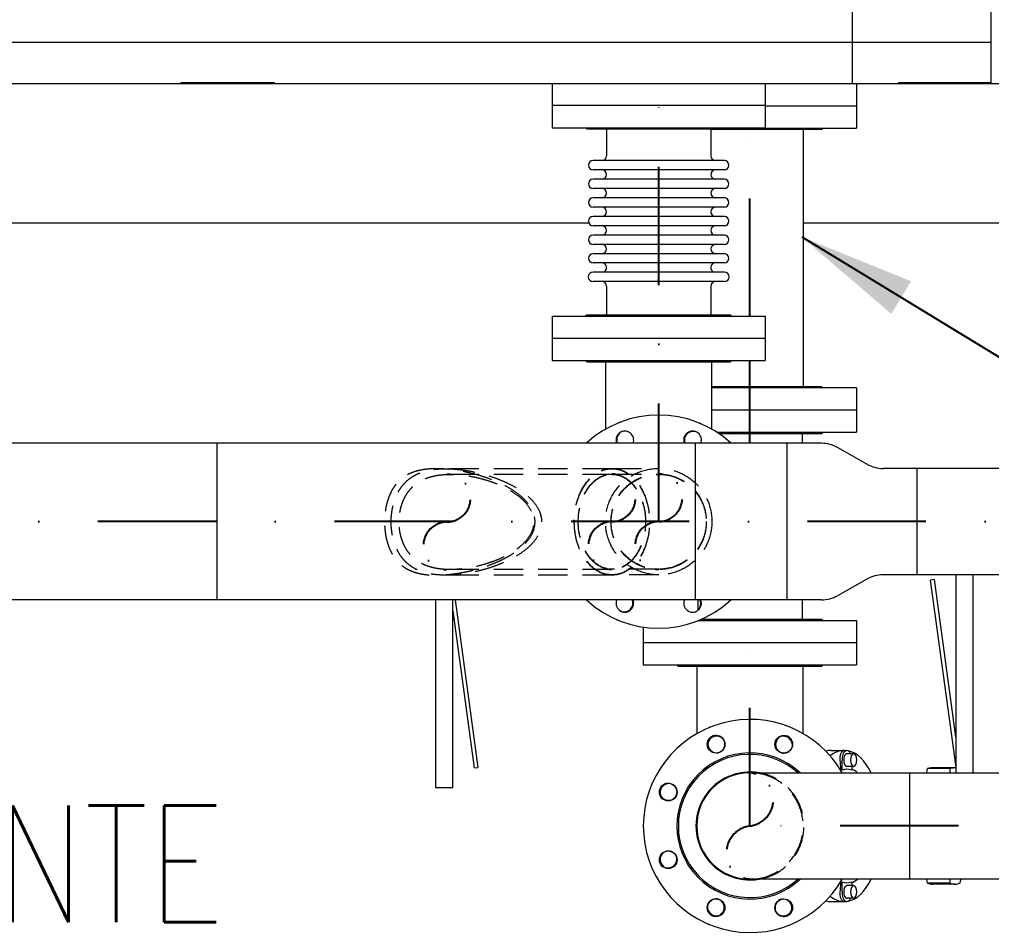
# Model space of a CAD drawing. Header units: millimetres. Extents: x -312439 to 477422, y -331570 to 212570.
# Drawn here: x 345914 to 346958, y 200987 to 201968 of the extents above; entities that cross this region are included whole.
import ezdxf

# ---------------------------------------------------------------- set-up
doc = ezdxf.new("R2010")
doc.units = ezdxf.units.MM
doc.linetypes.add('DASHDOT', pattern=[25.4, 12.7, -6.35, 0, -6.35])
doc.linetypes.add('HIDDEN', pattern=[9.525, 6.35, -3.175])
doc.layers.add('ARCONDTEXTO', color=4, linetype='Continuous')
doc.layers.add('TEXTO FORMATO', color=4, linetype='Continuous')
doc.layers.add("MS-110TR'S", color=3, linetype='Continuous', lineweight=5)
doc.styles.add('ROMAND', font='ROMAND.SHX')
doc.styles.add('ROMANS', font='romans.shx', dxfattribs={"height": 187.5})
doc.dimstyles.new('1-50 (MILIMETRO)', dxfattribs={"dimscale": 0, "dimtxt": 125, "dimasz": 125, "dimexe": 100, "dimexo": 100, "dimgap": 50, "dimtad": 0, "dimdec": 0, "dimzin": 0, "dimdsep": 46, "dimtxsty": 'ROMAND', "dimcen": -390, "dimclrd": 1, "dimclre": 1, "dimclrt": 3, "dimadec": 0, "dimazin": 0, "dimtfac": 1, "dimtdec": 0, "dimtix": 1, "dimtmove": 2, "dimatfit": 2, "dimfxl": 1, "dimtvp": 1, "dimtolj": 1, "dimtzin": 0, "dimarcsym": 0})

msp = doc.modelspace()

# ---------------------------------------------------------------- linework, layer by layer
at = {"color": 6, "linetype": 'DASHDOT', "ltscale": 10}
for p, q in [((346600.383, 201428.162, 0), (346600.383, 201874.63, 0)), ((346698.39, 201648.43, 0), (346698.39, 201850.83, 0)), ((346698.39, 201511.93, 0), (346698.39, 201600.83, 0)), ((350952.954, 201428.162, 0), (342748.87, 201428.162, 0)), ((346698.383, 201101.162, 0), (346698.383, 201344.012, 0)), ((350733.748, 201101.162, 0), (346698.383, 201101.162, 0))]:
    msp.add_line(p, q, dxfattribs=at)
at = {"color": 5, "linetype": 'Continuous', "lineweight": 0}
for p, q in [((346755.533, 201849.304, 0), (346755.533, 201573.412, 0)), ((346670.89, 201805.989, 0), (346529.876, 201805.989, 0)), ((346670.89, 201795.989, 0), (346529.876, 201795.989, 0)), ((346670.89, 201785.989, 0), (346529.876, 201785.989, 0)), ((346670.89, 201775.989, 0), (346529.876, 201775.989, 0)), ((346670.89, 201765.989, 0), (346529.876, 201765.989, 0)), ((346670.89, 201755.989, 0), (346529.876, 201755.989, 0)), ((346670.89, 201745.989, 0), (346529.876, 201745.989, 0)), ((346670.89, 201735.989, 0), (346529.876, 201735.989, 0)), ((346670.89, 201725.989, 0), (346529.876, 201725.989, 0)), ((346670.89, 201715.989, 0), (346529.876, 201715.989, 0)), ((346670.89, 201705.989, 0), (346529.876, 201705.989, 0)), ((346670.89, 201696.228, 0), (346529.876, 201696.228, 0)), ((346670.89, 201685.989, 0), (346529.876, 201685.989, 0)), ((346544.383, 201680.989, 0), (346544.383, 201650.412, 0)), ((346656.383, 201680.989, 0), (346656.383, 201650.412, 0)), ((346485.883, 201648.812, 0), (346714.883, 201648.812, 0)), ((346485.883, 201648.812, 0), (346485.883, 201601.212, 0)), ((346523.483, 201650.412, 0), (346521.883, 201648.812, 0)), ((346523.483, 201650.412, 0), (346677.283, 201650.412, 0)), ((346677.283, 201650.412, 0), (346678.883, 201648.812, 0)), ((346714.883, 201648.812, 0), (346714.883, 201601.212, 0)), ((346714.883, 201625.012, 0), (346485.883, 201625.012, 0)), ((346485.883, 201601.212, 0), (346714.883, 201601.212, 0)), ((346523.483, 201599.612, 0), (346521.883, 201601.212, 0)), ((346677.283, 201599.612, 0), (346523.483, 201599.612, 0)), ((346543.233, 201599.612, 0), (346543.233, 201527.38, 0)), ((346657.533, 201527.38, 0), (346657.533, 201599.612, 0)), ((346677.283, 201599.612, 0), (346678.883, 201601.212, 0)), ((346657.533, 201573.412, 0), (346775.283, 201573.412, 0)), ((346812.883, 201571.812, 0), (346657.533, 201571.812, 0)), ((346775.283, 201573.412, 0), (346776.883, 201571.812, 0)), ((346812.883, 201571.812, 0), (346812.883, 201524.212, 0)), ((346812.883, 201548.012, 0), (346657.533, 201548.012, 0)), ((346662.71, 201524.212, 0), (346812.883, 201524.212, 0)), ((346775.283, 201522.612, 0), (346776.883, 201524.212, 0)), ((346775.283, 201522.612, 0), (346665.109, 201522.612, 0)), ((346754.383, 201522.612, 0), (346754.383, 201512.312, 0)), ((346775.123, 201512.312, 0), (342747.797, 201512.312, 0)), ((346126.279, 201344.012, 0), (346126.279, 201512.312, 0)), ((346639.515, 201512.312, 0), (346639.515, 201344.012, 0)), ((346738.394, 201344.012, 0), (346738.394, 201512.312, 0)), ((346824.026, 201489.879, 0), (346792.463, 201507.745, 0)), ((351301.752, 201485.312, 0), (346841.366, 201485.312, 0)), ((346878.094, 201371.012, 0), (346878.094, 201485.312, 0)), ((351301.752, 201371.012, 0), (346841.366, 201371.012, 0)), ((346919.567, 201371.012, 0), (346919.567, 201158.312, 0)), ((346938.078, 201158.312, 0), (346938.078, 201371.012, 0)), ((346824.026, 201366.445, 0), (346792.463, 201348.579, 0)), ((346896.464, 201365.817, 0), (346892.103, 201365.22, 0)), ((346892.103, 201365.22, 0), (346919.567, 201164.51, 0)), ((346919.567, 201196.976, 0), (346896.464, 201365.817, 0)), ((346775.123, 201344.012, 0), (342747.797, 201344.012, 0)), ((346360.689, 201344.012, 0), (346360.689, 201142.475, 0)), ((346379.199, 201142.475, 0), (346379.199, 201344.012, 0)), ((346406.663, 201164.104, 0), (346382.045, 201344.012, 0)), ((346642.383, 201344.012, 0), (346642.383, 201333.07, 0)), ((346754.383, 201344.012, 0), (346754.383, 201323.412, 0)), ((346379.199, 201332.348, 0), (346402.303, 201163.507, 0)), ((346583.883, 201314.857, 0), (346583.883, 201274.212, 0)), ((346642.855, 201321.812, 0), (346812.883, 201321.812, 0)), ((346646.618, 201323.412, 0), (346775.283, 201323.412, 0)), ((346775.283, 201323.412, 0), (346776.883, 201321.812, 0)), ((346812.883, 201321.812, 0), (346812.883, 201274.212, 0)), ((346812.883, 201298.012, 0), (346583.883, 201298.012, 0)), ((346583.883, 201274.212, 0), (346812.883, 201274.212, 0)), ((346621.483, 201272.612, 0), (346619.883, 201274.212, 0)), ((346775.283, 201272.612, 0), (346776.883, 201274.212, 0)), ((346775.283, 201272.612, 0), (346621.483, 201272.612, 0)), ((346641.233, 201272.612, 0), (346641.233, 201200.38, 0)), ((346755.533, 201200.38, 0), (346755.533, 201272.612, 0)), ((346785.644, 201182.353, 0), (346802.501, 201182.353, 0)), ((346809.713, 201178.71, 0), (346802.501, 201178.71, 0)), ((346797.296, 201161.265, 0), (346797.296, 201171.944, 0)), ((346402.303, 201163.507, 0), (346406.663, 201164.104, 0)), ((346698.383, 201158.312, 0), (350733.748, 201158.312, 0)), ((346809.713, 201165.178, 0), (346802.501, 201165.178, 0)), ((346807.706, 201165.178, 0), (346807.706, 201161.265, 0)), ((346869.833, 201158.312, 0), (346869.833, 201044.012, 0)), ((346888.438, 201158.312, 0), (346889.245, 201162.743, 0)), ((346913.552, 201162.743, 0), (346889.245, 201162.743, 0)), ((346918.757, 201163.617, 0), (346894.449, 201163.617, 0)), ((346360.689, 201142.475, 0), (346379.199, 201142.475, 0)), ((350733.748, 201044.012, 0), (346698.383, 201044.012, 0)), ((346889.245, 201039.581, 0), (346888.438, 201044.012, 0)), ((346797.296, 201030.38, 0), (346797.296, 201041.059, 0)), ((346809.713, 201037.146, 0), (346802.501, 201037.146, 0)), ((346807.706, 201041.059, 0), (346807.706, 201037.146, 0)), ((346913.552, 201039.581, 0), (346889.245, 201039.581, 0)), ((346918.757, 201038.707, 0), (346894.449, 201038.707, 0)), ((346809.713, 201023.614, 0), (346802.501, 201023.614, 0)), ((346785.644, 201019.971, 0), (346802.501, 201019.971, 0))]:
    msp.add_line(p, q, dxfattribs=at)
at = {"color": 7, "linetype": 'Continuous', "lineweight": 0}
for p, q in [((346525.375, 201748.812, 0), (342206.047, 201748.812, 0)), ((351226.744, 201748.812, 0), (346755.533, 201748.812, 0))]:
    msp.add_line(p, q, dxfattribs=at)
at = {"color": 1, "linetype": 'HIDDEN', "lineweight": 0, "ltscale": 5}
for p, q in [((346550.173, 201484.93, 0), (346361.383, 201484.93, 0)), ((346550.167, 201485.312, 0), (346600.383, 201485.312, 0)), ((346550.173, 201478.91, 0), (346376.555, 201478.91, 0)), ((346550.167, 201479.292, 0), (346600.383, 201479.292, 0)), ((346550.173, 201370.63, 0), (346361.383, 201370.63, 0)), ((346550.173, 201376.65, 0), (346376.555, 201376.65, 0)), ((346600.383, 201377.032, 0), (346550.167, 201377.032, 0)), ((346600.383, 201371.012, 0), (346550.167, 201371.012, 0))]:
    msp.add_line(p, q, dxfattribs=at)
for centre, radius in [((346600.383, 201428.162, 0), 57.15), ((346600.383, 201428.162, 0), 51.13), ((346600.39, 201427.78, 0), 51.13)]:
    msp.add_circle(centre, radius, dxfattribs=at)
at = {"color": 5, "linetype": 'Continuous', "lineweight": 0}
for centre in [(346662.028, 201188.931, 0), (346734.738, 201188.931, 0), (346610.615, 201137.517, 0), (346610.615, 201064.807, 0), (346662.028, 201013.393, 0), (346734.738, 201013.393, 0)]:
    msp.add_circle(centre, 9.5, dxfattribs=at)
for centre, radius, start, end in [((346529.876, 201810.989, 0), 5, 90, 270), ((346670.89, 201810.989, 0), 5, 270, 90), ((346539.383, 201800.989, 0), 5, 270, 90), ((346661.383, 201800.989, 0), 5, 90, 270), ((346529.876, 201790.989, 0), 5, 90, 270), ((346670.89, 201790.989, 0), 5, 270, 90), ((346539.383, 201780.989, 0), 5, 270, 90), ((346661.383, 201780.989, 0), 5, 90, 270), ((346529.876, 201770.989, 0), 5, 90, 270), ((346670.89, 201770.989, 0), 5, 270, 90), ((346539.383, 201760.989, 0), 5, 270, 90), ((346661.383, 201760.989, 0), 5, 90, 270), ((346529.876, 201750.989, 0), 5, 90, 270), ((346670.89, 201750.989, 0), 5, 270, 90), ((346539.383, 201740.989, 0), 5, 270, 90), ((346661.383, 201740.989, 0), 5, 90, 270), ((346529.876, 201730.989, 0), 5, 90, 270), ((346670.89, 201730.989, 0), 5, 270, 90), ((346539.383, 201720.989, 0), 5, 270, 90), ((346661.383, 201720.989, 0), 5, 90, 270), ((346529.876, 201710.989, 0), 5, 90, 270), ((346670.89, 201710.989, 0), 5, 270, 90), ((346539.509, 201700.989, 0), 5.002, 287.829397, 88.562061), ((346661.258, 201700.989, 0), 5.002, 91.437939, 252.170603), ((346529.876, 201691.108, 0), 5.119, 90, 270), ((346670.89, 201691.108, 0), 5.119, 270, 90), ((346539.383, 201680.989, 0), 5, 0, 90), ((346661.383, 201680.989, 0), 5, 90, 180), ((346600.383, 201428.162, 0), 114.5, 47.301682, 132.698343), ((346564.795, 201516.244, 0), 19.522, 109.038291, 114.961709), ((346637.503, 201515.61, 0), 19.522, 64.038291, 69.961709), ((346564.028, 201515.931, 0), 9.5, 337.610522, 202.389474), ((346564.795, 201516.244, 0), 9.5, 114.750786, 204.452821), ((346636.738, 201515.931, 0), 9.5, 337.610522, 202.389474), ((346637.503, 201515.61, 0), 9.5, 69.750786, 200.313322), ((346775.123, 201477.112, 0), 35.2, 60.488501, 90), ((346841.366, 201520.512, 0), 35.2, 240.488501, 270), ((346841.366, 201335.812, 0), 35.2, 90, 119.511499), ((346775.123, 201379.212, 0), 35.2, 270, 299.511499), ((346600.383, 201428.162, 0), 114.5, 227.301682, 312.698318), ((346564.028, 201340.393, 0), 9.5, 157.610522, 22.389454), ((346563.264, 201340.714, 0), 9.5, 249.750786, 20.313327), ((346636.738, 201340.393, 0), 9.5, 157.610522, 22.389454), ((346635.971, 201340.08, 0), 9.5, 294.750786, 24.452821), ((346563.264, 201340.714, 0), 19.522, 244.038291, 249.961709), ((346635.971, 201340.08, 0), 19.522, 289.038291, 294.961709), ((346698.383, 201101.162, 0), 114.5, 29.942236, 330.057781), ((346662.795, 201189.244, 0), 19.522, 109.038291, 114.961709), ((346735.503, 201188.61, 0), 19.522, 64.038291, 69.961709), ((346662.795, 201189.244, 0), 9.5, 114.750786, 289.749226), ((346662.533, 201187.713, 0), 9.889, 46.446377, 151.373861), ((346661.962, 201188.903, 0), 9.5, 294.990186, 109.553301), ((346735.503, 201188.61, 0), 9.5, 69.750786, 244.749214), ((346734.671, 201188.958, 0), 9.5, 249.990186, 64.5533), ((346734.234, 201187.713, 0), 9.889, 1.446377, 106.373861), ((346698.383, 201101.162, 0), 78.5, 46.721117, 313.278884), ((346698.383, 201101.162, 0), 76.9, 48.002408, 311.997578), ((346698.383, 201101.162, 0), 58, 80.178792, 279.821208), ((346698.383, 201101.162, 0), 57.15, 90, 270), ((346610.935, 201138.281, 0), 19.522, 154.038291, 159.961709), ((346610.935, 201138.281, 0), 9.5, 159.750786, 334.749217), ((346611.832, 201137.013, 0), 9.889, 91.446377, 196.373836), ((346610.587, 201137.45, 0), 9.5, 339.990186, 154.553301), ((346610.642, 201064.74, 0), 9.5, 24.990186, 199.553301), ((346610.301, 201065.574, 0), 9.5, 204.750786, 19.749207), ((346611.832, 201065.312, 0), 9.889, 136.446377, 241.373884), ((346610.301, 201065.574, 0), 19.522, 199.038291, 204.961709), ((346662.095, 201013.366, 0), 9.5, 69.990186, 244.553301), ((346661.264, 201013.714, 0), 9.5, 249.750786, 64.749198), ((346733.971, 201013.08, 0), 9.5, 294.750786, 109.749214), ((346662.533, 201014.611, 0), 9.889, 181.446377, 286.373861), ((346734.805, 201013.421, 0), 9.5, 114.990186, 289.5533), ((346734.234, 201014.611, 0), 9.889, 226.446377, 331.37386), ((346661.264, 201013.714, 0), 19.522, 244.038291, 249.961709), ((346733.971, 201013.08, 0), 19.522, 289.038291, 294.961709)]:
    msp.add_arc(centre, radius, start, end, dxfattribs=at)
at = {"color": 6, "linetype": 'DASHDOT', "ltscale": 3}
for centre, radius, start, end in [((346372.784, 201453.345, 0), 25.566, 270.458295, 89.541705), ((346549.962, 201453.727, 0), 25.566, 270.458295, 89.541705), ((346600.179, 201453.727, 0), 25.566, 270.458295, 89.541705), ((346373.193, 201402.215, 0), 25.566, 90.458295, 269.541705), ((346550.371, 201402.597, 0), 25.566, 90.458295, 269.541705), ((346600.588, 201402.597, 0), 25.566, 90.458295, 269.541705), ((346694.763, 201129.737, 0), 28.803, 277.219715, 82.780285), ((346702.003, 201072.587, 0), 28.803, 97.219715, 262.780285)]:
    msp.add_arc(centre, radius, start, end, dxfattribs=at)
at = {"color": 1, "linetype": 'HIDDEN', "lineweight": 0, "ltscale": 5}
for radius, start, end in [(57.15, 270, 90), (58, 279.821208, 80.178792)]:
    msp.add_arc((346698.383, 201101.162, 0), radius, start, end, dxfattribs=at)
for centre, major_axis in [((346550.167, 201428.162, 0), (0, -57.15)), ((346550.173, 201427.78, 0), (0, -57.15)), ((346550.167, 201428.162, 0), (0, 51.13)), ((346550.173, 201427.78, 0), (0, 51.13))]:
    msp.add_ellipse(centre, major_axis=major_axis, ratio=0.70710678, dxfattribs=at)
at = {"color": 5, "linetype": 'Continuous', "lineweight": 0}
for centre, major_axis, ratio, start_param, end_param in [((346785.644, 201101.162, 0), (0, 81.191), 0.5, 0, 0.14134065), ((346799.797, 201101.162, 0), (0, 81.191), 0.5, 0, 0.38290388), ((346802.501, 201171.944, 0), (0, -10.409), 0.5, 2.27838076, 4.71238898), ((346802.501, 201171.944, 0), (0, 6.766), 0.5, 0, 1.57079633), ((346799.797, 201101.162, 0), (0, 81.191), 0.5, 5.49325742, 6.1797534), ((346809.713, 201171.944, 0), (0, 6.766), 0.5, 4.71238898, 7.85398163), ((346802.501, 201171.944, 0), (0, 6.766), 0.5, 1.57079633, 3.14159265), ((346809.713, 201171.944, 0), (0, 6.766), 0.5, 1.57079633, 4.71238898), ((346801.214, 201101.162, 0), (0, 62.483), 0.5, 0.1673703, 0.19677764), ((346802.501, 201101.162, 0), (0, 60.997), 0.5, 6.11169756, 6.45467306), ((346801.214, 201101.162, 0), (0, 62.483), 0.5, 5.86701652, 6.07387749), ((346894.449, 201101.162, 0), (0, -62.455), 0.5, 3.14159265, 3.30904073), ((346584.281, 201111.711, 0), (219.788, 301.931), 0.81379768, 5.38038354, 5.39313395), ((346918.757, 201101.162, 0), (0, 62.455), 0.5, 0, 0.16744808), ((346918.757, 201101.162, 0), (0, 62.455), 0.5, 6.25723379, 6.28318531), ((346799.797, 201101.162, 0), (0, 81.191), 0.5, 3.24502456, 3.93152054), ((346801.214, 201101.162, 0), (0, 62.483), 0.5, 3.35090047, 3.55776144), ((346584.281, 201090.613, 0), (-219.788, 301.931), 0.81379768, 4.03164401, 4.04439442), ((346613.264, 201090.613, 0), (219.788, 301.931), 0.81379768, 5.10126353, 5.11401394), ((346801.214, 201101.162, 0), (0, 62.483), 0.5, 2.94481501, 2.97422235), ((346802.501, 201101.162, 0), (0, 60.997), 0.5, 2.9701049, 3.3130804), ((346802.501, 201030.38, 0), (0, -6.766), 0.5, 3.14159265, 4.71238898), ((346809.713, 201030.38, 0), (0, -6.766), 0.5, 1.57079633, 4.71238898), ((346894.449, 201101.162, 0), (0, 62.455), 0.5, 2.97414457, 3.14159265), ((346918.757, 201101.162, 0), (0, 62.455), 0.5, 2.97414457, 3.14159265), ((346918.757, 201101.162, 0), (0, 62.455), 0.5, 3.14159265, 3.30904073), ((346799.797, 201101.162, 0), (0, 81.191), 0.5, 2.75868877, 3.14159265), ((346802.501, 201030.38, 0), (0, 10.409), 0.5, 1.57079633, 4.00480454), ((346802.501, 201030.38, 0), (0, -6.766), 0.5, 4.71238898, 6.28318531), ((346809.713, 201030.38, 0), (0, -6.766), 0.5, 4.71238898, 7.85398163), ((346785.644, 201101.162, 0), (0, 81.191), 0.5, 3.00025201, 3.14159265)]:
    msp.add_ellipse(centre, major_axis=major_axis, ratio=ratio, start_param=start_param, end_param=end_param, dxfattribs=at)
at = {"color": 1, "linetype": 'HIDDEN', "lineweight": 0, "ltscale": 5}
for points, knots in [([(346361.383, 201484.93, 0), (346364.792, 201484.93, 0), (346368.239, 201484.778, 0), (346375.177, 201484.228, 0), (346378.668, 201483.828, 0), (346385.665, 201482.809, 0), (346389.169, 201482.191, 0), (346396.154, 201480.75, 0), (346399.634, 201479.929, 0), (346406.532, 201478.089, 0), (346409.947, 201477.072, 0), (346416.667, 201474.846, 0), (346419.972, 201473.636, 0), (346426.424, 201471.023, 0), (346429.572, 201469.619, 0), (346435.66, 201466.61, 0), (346438.6, 201465.005, 0), (346444.614, 201461.341, 0), (346447.855, 201459.12, 0), (346453.965, 201454.159, 0), (346456.833, 201451.418, 0), (346461.765, 201445.45, 0), (346463.829, 201442.226, 0), (346466.009, 201437.056, 0), (346466.583, 201435.277, 0), (346467.369, 201431.61, 0), (346467.582, 201429.722, 0), (346467.582, 201425.837, 0), (346467.369, 201423.949, 0), (346466.583, 201420.283, 0), (346466.009, 201418.504, 0), (346463.829, 201413.334, 0), (346461.765, 201410.109, 0), (346456.833, 201404.142, 0), (346453.965, 201401.4, 0), (346447.855, 201396.439, 0), (346444.614, 201394.219, 0), (346438.6, 201390.554, 0), (346435.66, 201388.95, 0), (346429.572, 201385.941, 0), (346426.424, 201384.537, 0), (346419.972, 201381.923, 0), (346416.667, 201380.714, 0), (346409.947, 201378.487, 0), (346406.532, 201377.47, 0), (346399.634, 201375.631, 0), (346396.154, 201374.809, 0), (346389.169, 201373.369, 0), (346385.665, 201372.75, 0), (346378.668, 201371.732, 0), (346375.177, 201371.332, 0), (346368.239, 201370.781, 0), (346364.792, 201370.63, 0), (346359.351, 201370.63, 0), (346357.277, 201370.684, 0), (346353.105, 201370.933, 0), (346351.007, 201371.128, 0), (346346.849, 201371.69, 0), (346344.788, 201372.057, 0), (346340.76, 201372.988, 0), (346338.793, 201373.552, 0), (346335.004, 201374.89, 0), (346333.176, 201375.666, 0), (346329.692, 201377.435, 0), (346328.037, 201378.427, 0), (346324.922, 201380.612, 0), (346323.463, 201381.804, 0), (346320.749, 201384.357, 0), (346319.495, 201385.718, 0), (346317.318, 201388.408, 0), (346316.346, 201389.759, 0), (346314.523, 201392.61, 0), (346313.672, 201394.111, 0), (346312.101, 201397.242, 0), (346311.381, 201398.872, 0), (346310.074, 201402.236, 0), (346309.488, 201403.969, 0), (346308.452, 201407.51, 0), (346308.002, 201409.319, 0), (346307.236, 201412.982, 0), (346306.92, 201414.836, 0), (346306.421, 201418.556, 0), (346306.237, 201420.421, 0), (346305.996, 201424.128, 0), (346305.938, 201425.969, 0), (346305.938, 201429.59, 0), (346305.996, 201431.431, 0), (346306.237, 201435.138, 0), (346306.421, 201437.003, 0), (346306.92, 201440.723, 0), (346307.236, 201442.577, 0), (346308.002, 201446.24, 0), (346308.452, 201448.049, 0), (346309.488, 201451.59, 0), (346310.074, 201453.324, 0), (346311.381, 201456.687, 0), (346312.101, 201458.317, 0), (346313.672, 201461.448, 0), (346314.523, 201462.949, 0), (346316.346, 201465.801, 0), (346317.318, 201467.151, 0), (346319.495, 201469.841, 0), (346320.749, 201471.202, 0), (346323.463, 201473.755, 0), (346324.922, 201474.948, 0), (346328.037, 201477.132, 0), (346329.692, 201478.124, 0), (346333.176, 201479.893, 0), (346335.004, 201480.669, 0), (346338.793, 201482.008, 0), (346340.76, 201482.572, 0), (346344.788, 201483.502, 0), (346346.849, 201483.869, 0), (346351.007, 201484.431, 0), (346353.105, 201484.626, 0), (346357.277, 201484.876, 0), (346359.351, 201484.93, 0), (346361.383, 201484.93, 0)], [0, 0, 0, 0, 10.22781443, 10.22781443, 20.45562885, 20.45562885, 30.68344328, 30.68344328, 40.9112577, 40.9112577, 51.13907213, 51.13907213, 61.36688655, 61.36688655, 71.59470098, 71.59470098, 81.82251541, 81.82251541, 93.47832198, 93.47832198, 105.13412855, 105.13412855, 116.78993512, 116.78993512, 122.61783841, 122.61783841, 128.4457417, 128.4457417, 134.27364498, 134.27364498, 140.10154827, 140.10154827, 151.75735484, 151.75735484, 163.41316142, 163.41316142, 175.06896799, 175.06896799, 185.29678242, 185.29678242, 195.52459684, 195.52459684, 205.75241127, 205.75241127, 215.98022569, 215.98022569, 226.20804012, 226.20804012, 236.43585454, 236.43585454, 246.66366897, 246.66366897, 256.89148339, 256.89148339, 262.98670051, 262.98670051, 269.08191762, 269.08191762, 275.17713473, 275.17713473, 281.27235184, 281.27235184, 287.36756895, 287.36756895, 293.46278606, 293.46278606, 299.55800318, 299.55800318, 305.65322029, 305.65322029, 311.08504467, 311.08504467, 316.51686905, 316.51686905, 321.94869343, 321.94869343, 327.38051781, 327.38051781, 332.8123422, 332.8123422, 338.24416658, 338.24416658, 343.67599096, 343.67599096, 349.10781534, 349.10781534, 354.53963972, 354.53963972, 359.9714641, 359.9714641, 365.40328849, 365.40328849, 370.83511287, 370.83511287, 376.26693725, 376.26693725, 381.69876163, 381.69876163, 387.13058601, 387.13058601, 392.5624104, 392.5624104, 398.65762751, 398.65762751, 404.75284462, 404.75284462, 410.84806173, 410.84806173, 416.94327884, 416.94327884, 423.03849595, 423.03849595, 429.13371306, 429.13371306, 435.22893018, 435.22893018, 441.32414729, 441.32414729, 441.32414729, 441.32414729]), ([(346371.487, 201484.93, 0), (346369.398, 201484.93, 0), (346367.265, 201484.872, 0), (346362.968, 201484.612, 0), (346360.803, 201484.408, 0), (346356.5, 201483.827, 0), (346354.362, 201483.448, 0), (346350.164, 201482.493, 0), (346348.106, 201481.916, 0), (346344.119, 201480.548, 0), (346342.186, 201479.756, 0), (346338.484, 201477.953, 0), (346336.715, 201476.942, 0), (346333.371, 201474.713, 0), (346331.796, 201473.496, 0), (346328.856, 201470.881, 0), (346327.491, 201469.485, 0), (346325.157, 201466.764, 0), (346324.131, 201465.426, 0), (346322.203, 201462.6, 0), (346321.301, 201461.113, 0), (346319.631, 201458.011, 0), (346318.863, 201456.396, 0), (346317.469, 201453.064, 0), (346316.844, 201451.347, 0), (346315.737, 201447.84, 0), (346315.255, 201446.048, 0), (346314.436, 201442.421, 0), (346314.099, 201440.586, 0), (346313.565, 201436.904, 0), (346313.368, 201435.058, 0), (346313.11, 201431.391, 0), (346313.048, 201429.57, 0), (346313.048, 201425.989, 0), (346313.11, 201424.168, 0), (346313.368, 201420.501, 0), (346313.565, 201418.655, 0), (346314.099, 201414.974, 0), (346314.436, 201413.138, 0), (346315.255, 201409.511, 0), (346315.737, 201407.72, 0), (346316.844, 201404.213, 0), (346317.469, 201402.496, 0), (346318.863, 201399.164, 0), (346319.631, 201397.549, 0), (346321.301, 201394.447, 0), (346322.203, 201392.959, 0), (346324.131, 201390.134, 0), (346325.157, 201388.795, 0), (346327.491, 201386.074, 0), (346328.856, 201384.678, 0), (346331.796, 201382.064, 0), (346333.371, 201380.846, 0), (346336.715, 201378.618, 0), (346338.484, 201377.606, 0), (346342.186, 201375.803, 0), (346344.119, 201375.011, 0), (346348.106, 201373.644, 0), (346350.164, 201373.067, 0), (346354.362, 201372.111, 0), (346356.5, 201371.733, 0), (346360.803, 201371.151, 0), (346362.968, 201370.948, 0), (346367.265, 201370.687, 0), (346369.398, 201370.63, 0), (346374.779, 201370.63, 0), (346378.115, 201370.771, 0), (346384.841, 201371.3, 0), (346388.23, 201371.688, 0), (346395.023, 201372.685, 0), (346398.427, 201373.294, 0), (346405.209, 201374.719, 0), (346408.588, 201375.535, 0), (346415.28, 201377.363, 0), (346418.591, 201378.376, 0), (346425.103, 201380.594, 0), (346428.303, 201381.8, 0), (346434.547, 201384.401, 0), (346437.589, 201385.798, 0), (346443.47, 201388.785, 0), (346446.308, 201390.376, 0), (346452.185, 201394.048, 0), (346455.384, 201396.297, 0), (346461.4, 201401.318, 0), (346464.218, 201404.088, 0), (346469.048, 201410.107, 0), (346471.061, 201413.354, 0), (346473.177, 201418.539, 0), (346473.732, 201420.319, 0), (346474.489, 201423.978, 0), (346474.692, 201425.856, 0), (346474.692, 201429.704, 0), (346474.489, 201431.582, 0), (346473.732, 201435.24, 0), (346473.177, 201437.02, 0), (346471.061, 201442.205, 0), (346469.048, 201445.453, 0), (346464.218, 201451.471, 0), (346461.4, 201454.242, 0), (346455.384, 201459.262, 0), (346452.185, 201461.512, 0), (346446.308, 201465.183, 0), (346443.47, 201466.774, 0), (346437.589, 201469.762, 0), (346434.547, 201471.158, 0), (346428.303, 201473.76, 0), (346425.103, 201474.965, 0), (346418.591, 201477.183, 0), (346415.28, 201478.196, 0), (346408.588, 201480.025, 0), (346405.209, 201480.84, 0), (346398.427, 201482.265, 0), (346395.023, 201482.875, 0), (346388.23, 201483.871, 0), (346384.841, 201484.259, 0), (346378.115, 201484.788, 0), (346374.779, 201484.93, 0), (346371.487, 201484.93, 0)], [0, 0, 0, 0, 6.26545825, 6.26545825, 12.53091649, 12.53091649, 18.79637474, 18.79637474, 25.06183298, 25.06183298, 31.32729123, 31.32729123, 37.59274947, 37.59274947, 43.85820772, 43.85820772, 50.12366597, 50.12366597, 55.49520602, 55.49520602, 60.86674608, 60.86674608, 66.23828613, 66.23828613, 71.60982619, 71.60982619, 76.98136624, 76.98136624, 82.3529063, 82.3529063, 87.72444635, 87.72444635, 93.09598641, 93.09598641, 98.46752646, 98.46752646, 103.83906652, 103.83906652, 109.21060657, 109.21060657, 114.58214663, 114.58214663, 119.95368668, 119.95368668, 125.32522674, 125.32522674, 130.69676679, 130.69676679, 136.06830685, 136.06830685, 142.33376509, 142.33376509, 148.59922334, 148.59922334, 154.86468159, 154.86468159, 161.13013983, 161.13013983, 167.39559808, 167.39559808, 173.66105632, 173.66105632, 179.92651457, 179.92651457, 186.19197281, 186.19197281, 196.06850532, 196.06850532, 205.94503783, 205.94503783, 215.82157033, 215.82157033, 225.69810284, 225.69810284, 235.57463535, 235.57463535, 245.45116785, 245.45116785, 255.32770036, 255.32770036, 265.20423287, 265.20423287, 276.74710423, 276.74710423, 288.28997559, 288.28997559, 299.83284696, 299.83284696, 305.60428264, 305.60428264, 311.37571832, 311.37571832, 317.147154, 317.147154, 322.91858968, 322.91858968, 334.46146105, 334.46146105, 346.00433241, 346.00433241, 357.54720377, 357.54720377, 367.42373628, 367.42373628, 377.30026879, 377.30026879, 387.17680129, 387.17680129, 397.0533338, 397.0533338, 406.92986631, 406.92986631, 416.80639881, 416.80639881, 426.68293132, 426.68293132, 436.55946383, 436.55946383, 436.55946383, 436.55946383]), ([(346376.555, 201376.65, 0), (346379.4, 201376.65, 0), (346382.29, 201376.768, 0), (346388.121, 201377.221, 0), (346391.062, 201377.556, 0), (346396.959, 201378.425, 0), (346399.914, 201378.959, 0), (346405.803, 201380.215, 0), (346408.737, 201380.937, 0), (346414.542, 201382.559, 0), (346417.414, 201383.46, 0), (346423.058, 201385.434, 0), (346425.829, 201386.507, 0), (346431.232, 201388.825, 0), (346433.863, 201390.068, 0), (346438.943, 201392.726, 0), (346441.392, 201394.139, 0), (346446.524, 201397.437, 0), (346449.341, 201399.478, 0), (346454.626, 201404.028, 0), (346457.093, 201406.536, 0), (346461.307, 201411.97, 0), (346463.056, 201414.898, 0), (346465.491, 201421.1, 0), (346466.179, 201424.375, 0), (346466.179, 201431.184, 0), (346465.491, 201434.459, 0), (346463.056, 201440.661, 0), (346461.307, 201443.589, 0), (346457.093, 201449.023, 0), (346454.626, 201451.532, 0), (346449.341, 201456.081, 0), (346446.524, 201458.123, 0), (346441.392, 201461.42, 0), (346438.943, 201462.834, 0), (346433.863, 201465.491, 0), (346431.232, 201466.735, 0), (346425.829, 201469.052, 0), (346423.058, 201470.126, 0), (346417.414, 201472.1, 0), (346414.542, 201473, 0), (346408.737, 201474.623, 0), (346405.803, 201475.344, 0), (346399.914, 201476.6, 0), (346396.959, 201477.135, 0), (346391.062, 201478.003, 0), (346388.121, 201478.338, 0), (346382.29, 201478.791, 0), (346379.4, 201478.91, 0), (346374.633, 201478.91, 0), (346372.669, 201478.855, 0), (346368.708, 201478.611, 0), (346366.71, 201478.421, 0), (346362.73, 201477.881, 0), (346360.747, 201477.531, 0), (346356.843, 201476.651, 0), (346354.922, 201476.121, 0), (346351.184, 201474.869, 0), (346349.365, 201474.146, 0), (346345.866, 201472.501, 0), (346344.185, 201471.58, 0), (346340.994, 201469.549, 0), (346339.483, 201468.438, 0), (346336.652, 201466.05, 0), (346335.33, 201464.772, 0), (346333.101, 201462.317, 0), (346332.137, 201461.133, 0), (346330.317, 201458.633, 0), (346329.461, 201457.317, 0), (346327.873, 201454.571, 0), (346327.141, 201453.141, 0), (346325.809, 201450.189, 0), (346325.21, 201448.668, 0), (346324.148, 201445.561, 0), (346323.686, 201443.973, 0), (346322.899, 201440.758, 0), (346322.574, 201439.131, 0), (346322.06, 201435.868, 0), (346321.87, 201434.232, 0), (346321.621, 201430.981, 0), (346321.561, 201429.367, 0), (346321.561, 201426.193, 0), (346321.621, 201424.578, 0), (346321.87, 201421.328, 0), (346322.06, 201419.691, 0), (346322.574, 201416.428, 0), (346322.899, 201414.801, 0), (346323.686, 201411.586, 0), (346324.148, 201409.999, 0), (346325.21, 201406.891, 0), (346325.809, 201405.37, 0), (346327.141, 201402.419, 0), (346327.873, 201400.988, 0), (346329.461, 201398.242, 0), (346330.317, 201396.926, 0), (346332.137, 201394.426, 0), (346333.101, 201393.243, 0), (346335.33, 201390.787, 0), (346336.652, 201389.509, 0), (346339.483, 201387.121, 0), (346340.994, 201386.011, 0), (346344.185, 201383.98, 0), (346345.866, 201383.058, 0), (346349.365, 201381.414, 0), (346351.184, 201380.69, 0), (346354.922, 201379.438, 0), (346356.843, 201378.908, 0), (346360.747, 201378.028, 0), (346362.73, 201377.678, 0), (346366.71, 201377.138, 0), (346368.708, 201376.948, 0), (346372.669, 201376.704, 0), (346374.633, 201376.65, 0), (346376.555, 201376.65, 0)], [0, 0, 0, 0, 8.53572187, 8.53572187, 17.07144373, 17.07144373, 25.6071656, 25.6071656, 34.14288747, 34.14288747, 42.67860933, 42.67860933, 51.2143312, 51.2143312, 59.75005307, 59.75005307, 68.28577493, 68.28577493, 78.50008628, 78.50008628, 88.71439762, 88.71439762, 98.92870897, 98.92870897, 109.14302031, 109.14302031, 119.35733165, 119.35733165, 129.571643, 129.571643, 139.78595434, 139.78595434, 150.00026569, 150.00026569, 158.53598755, 158.53598755, 167.07170942, 167.07170942, 175.60743129, 175.60743129, 184.14315315, 184.14315315, 192.67887502, 192.67887502, 201.21459689, 201.21459689, 209.75031875, 209.75031875, 218.28604062, 218.28604062, 224.05312557, 224.05312557, 229.82021052, 229.82021052, 235.58729547, 235.58729547, 241.35438042, 241.35438042, 247.12146538, 247.12146538, 252.88855033, 252.88855033, 258.65563528, 258.65563528, 264.42272023, 264.42272023, 269.18420968, 269.18420968, 273.94569914, 273.94569914, 278.70718859, 278.70718859, 283.46867805, 283.46867805, 288.2301675, 288.2301675, 292.99165696, 292.99165696, 297.75314642, 297.75314642, 302.51463587, 302.51463587, 307.27612533, 307.27612533, 312.03761478, 312.03761478, 316.79910424, 316.79910424, 321.56059369, 321.56059369, 326.32208315, 326.32208315, 331.0835726, 331.0835726, 335.84506206, 335.84506206, 340.60655151, 340.60655151, 346.37363647, 346.37363647, 352.14072142, 352.14072142, 357.90780637, 357.90780637, 363.67489132, 363.67489132, 369.44197627, 369.44197627, 375.20906122, 375.20906122, 380.97614617, 380.97614617, 386.74323112, 386.74323112, 386.74323112, 386.74323112])]:
    msp.add_open_spline(points, degree=3, knots=knots, dxfattribs=at)
at = {"color": 5, "linetype": 'Continuous', "lineweight": 0}
for points, knots in [([(346795.323, 201171.944, 0), (346795.272, 201172.63, 0), (346795.255, 201173.305, 0), (346795.282, 201174.302, 0), (346795.299, 201174.631, 0), (346795.35, 201175.284, 0), (346795.385, 201175.609, 0), (346795.514, 201176.554, 0), (346795.631, 201177.152, 0), (346795.93, 201178.283, 0), (346796.112, 201178.82, 0), (346796.527, 201179.781, 0), (346796.76, 201180.212, 0), (346797.148, 201180.784, 0), (346797.284, 201180.962, 0), (346797.563, 201181.283, 0), (346797.851, 201181.574, 0), (346798.156, 201181.804, 0), (346798.469, 201182.002, 0), (346798.631, 201182.086, 0), (346799.122, 201182.287, 0), (346799.457, 201182.353, 0), (346799.797, 201182.353, 0)], [0.0000001979, 0.0000001979, 0.0000001979, 0.0000001979, 0.0019579504, 0.0019579504, 0.0029368267, 0.0029368267, 0.003915703, 0.003915703, 0.0058734555, 0.0058734555, 0.007831208, 0.007831208, 0.0097889606, 0.0097889606, 0.0107678368, 0.0107678368, 0.0117467131, 0.0127255894, 0.0127255894, 0.0137044656, 0.0137044656, 0.0156622181, 0.0156622181, 0.0156622181, 0.0156622181]), ([(346799.797, 201019.971, 0), (346799.627, 201019.971, 0), (346799.458, 201019.988, 0), (346799.121, 201020.055, 0), (346798.954, 201020.106, 0), (346798.466, 201020.306, 0), (346798.154, 201020.503, 0), (346797.708, 201020.895, 0), (346797.561, 201021.043, 0), (346797.281, 201021.366, 0), (346797.147, 201021.541, 0), (346796.763, 201022.107, 0), (346796.529, 201022.538, 0), (346796.11, 201023.509, 0), (346795.931, 201024.036, 0), (346795.708, 201024.881, 0), (346795.641, 201025.172, 0), (346795.522, 201025.774, 0), (346795.471, 201026.085, 0), (346795.343, 201027.03, 0), (346795.291, 201027.677, 0), (346795.255, 201029.008, 0), (346795.272, 201029.694, 0), (346795.323, 201030.38, 0)], [0.0156622181, 0.0156622181, 0.0156622181, 0.0156622181, 0.0166401895, 0.0166401895, 0.0176181608, 0.0176181608, 0.0195741034, 0.0195741034, 0.0205520747, 0.0205520747, 0.021530046, 0.021530046, 0.0234859886, 0.0234859886, 0.0254419312, 0.0254419312, 0.0264199025, 0.0264199025, 0.0273978738, 0.0273978738, 0.0293538164, 0.0293538164, 0.031309759, 0.031309759, 0.031309759, 0.031309759])]:
    msp.add_open_spline(points, degree=3, knots=knots, dxfattribs=at)
for points in [[(346796.01, 201162.772, 0), (346795.781, 201165.829, 0), (346795.552, 201168.887, 0), (346795.323, 201171.944, 0)], [(346797.296, 201161.265, 0), (346796.868, 201161.767, 0), (346796.439, 201162.27, 0), (346796.01, 201162.772, 0)], [(346795.323, 201030.38, 0), (346795.552, 201033.437, 0), (346795.781, 201036.495, 0), (346796.01, 201039.552, 0)], [(346796.01, 201039.552, 0), (346796.439, 201040.054, 0), (346796.868, 201040.557, 0), (346797.296, 201041.059, 0)]]:
    msp.add_open_spline(points, degree=3, dxfattribs=at)
at = {"layer": "MS-110TR'S", "color": 3, "linetype": 'Continuous', "lineweight": 0}
for p, q in [((346808.383, 201898.812, 0), (346808.383, 204183.812, 0)), ((346957.383, 201898.812, 0), (346957.383, 204184.812, 0)), ((346957.383, 201942.812, 0), (342258.014, 201942.812, 0)), ((346087.409, 201899.812, 0), (346187.409, 201899.812, 0)), ((346087.409, 201898.812, 0), (346087.409, 201899.812, 0)), ((346187.409, 201899.812, 0), (346187.409, 201898.812, 0)), ((346858.383, 201898.812, 0), (346858.383, 201899.812, 0)), ((346858.383, 201899.812, 0), (346957.383, 201899.812, 0)), ((342257.014, 201898.812, 0), (351659.752, 201898.812, 0)), ((346485.883, 201898.812, 0), (346485.883, 201851.212, 0)), ((346714.883, 201898.812, 0), (346714.883, 201851.212, 0)), ((346812.883, 201898.504, 0), (346714.883, 201898.504, 0)), ((346812.883, 201898.504, 0), (346812.883, 201850.904, 0)), ((346714.883, 201875.012, 0), (346485.883, 201875.012, 0)), ((346714.883, 201874.704, 0), (346812.883, 201874.704, 0)), ((346485.883, 201851.212, 0), (346714.883, 201851.212, 0)), ((346523.483, 201849.612, 0), (346521.883, 201851.212, 0)), ((346677.283, 201849.612, 0), (346523.483, 201849.612, 0)), ((346775.283, 201849.304, 0), (346656.383, 201849.304, 0)), ((346677.283, 201849.612, 0), (346678.883, 201851.212, 0)), ((346678.575, 201850.904, 0), (346812.883, 201850.904, 0)), ((346775.283, 201849.304, 0), (346776.883, 201850.904, 0))]:
    msp.add_line(p, q, dxfattribs=at)
at = {"layer": "MS-110TR'S", "color": 5, "linetype": 'Continuous', "lineweight": 0}
for p, q in [((346544.383, 201849.612, 0), (346544.383, 201820.989, 0)), ((346656.383, 201849.612, 0), (346656.383, 201820.989, 0)), ((346670.89, 201815.989, 0), (346529.876, 201815.989, 0))]:
    msp.add_line(p, q, dxfattribs=at)
for centre, start, end in [((346539.383, 201820.989, 0), 270, 0), ((346661.383, 201820.989, 0), 180, 270)]:
    msp.add_arc(centre, 5, start, end, dxfattribs=at)

# ---------------------------------------------------------------- texts
at = {"layer": 'ARCONDTEXTO', "linetype": 'Continuous', "lineweight": -3, "style": 'ROMANS', "width": 0.8}
msp.add_text('VIGA EXISTENTE', height=125, dxfattribs=at).set_placement((345105.026, 200998.007, 0))

# ---------------------------------------------------------------- leaders
at = {"layer": 'TEXTO FORMATO'}
msp.add_leader([(346754.092, 201733.913, 0), (347041.217, 201558.966, 0), (347253.158, 201558.966, 0)], dimstyle='1-50 (MILIMETRO)', override={"dimscale": 1}, dxfattribs=at)

doc.saveas('drawing.dxf')
